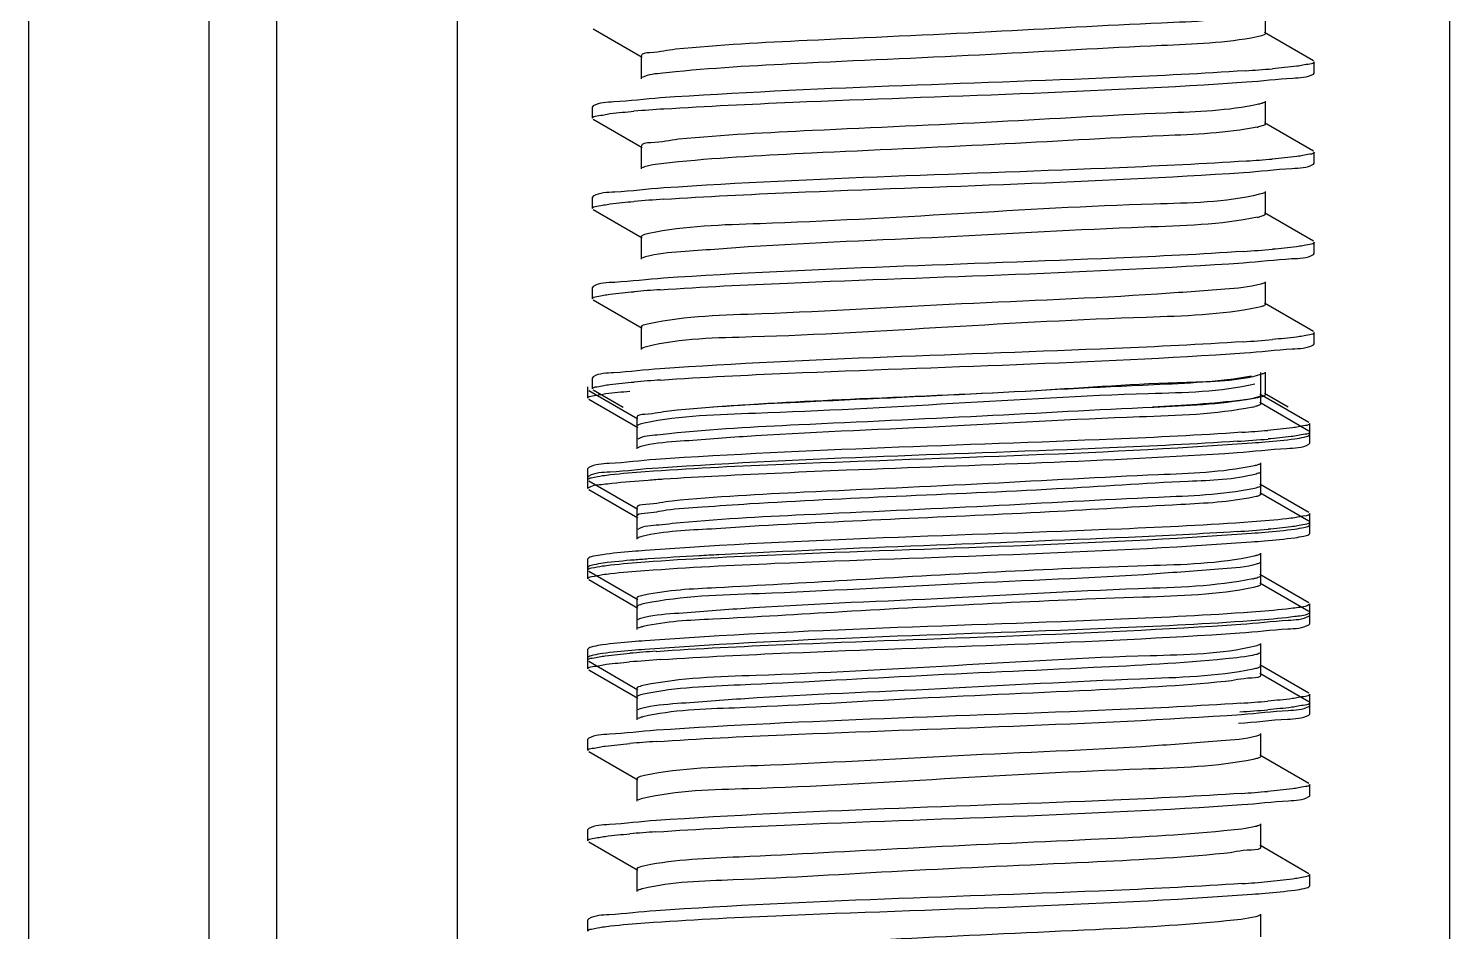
# Model space of a CAD drawing. Extents: x -409572 to -157272, y 600795 to 878326.
# Drawn here: x -397030.8 to -396796.4, y 821605.1 to 821754 of the extents above; entities that cross this region are included whole.
import ezdxf

# ---------------------------------------------------------------- set-up
doc = ezdxf.new("R2010")
doc.units = 0
doc.header["$LTSCALE"] = 1000
doc.header["$MEASUREMENT"] = 0
doc.layers.get('0').update_dxf_attribs({"linetype": 'CONTINUOUS'})

msp = doc.modelspace()

# ---------------------------------------------------------------- linework, layer by layer
at = {"linetype": 'CONTINUOUS'}
for p, q in [((-397030.76, 822308.34), (-397030.76, 819345.2)), ((-397000.99, 822308.34), (-397000.99, 819345.2)), ((-396989.83, 822308.34), (-396989.83, 819345.2)), ((-396960.07, 822308.34), (-396960.07, 819345.2)), ((-396796.35, 822308.34), (-396796.35, 819345.2)), ((-396826.73, 821753.14), (-396826.73, 821756.86)), ((-396937.6, 821753.91), (-396929.52, 821749.23)), ((-396818.82, 821748.66), (-396826.9, 821753.33)), ((-396929.69, 821749.42), (-396929.69, 821745.7)), ((-396818.68, 821746.63), (-396818.68, 821748.49)), ((-396818.68, 821746.63), (-396818.68, 821748.49)), ((-396818.82, 821746.47), (-396818.68, 821746.63)), ((-396937.6, 821741.21), (-396937.74, 821741.05)), ((-396937.74, 821739.19), (-396937.74, 821741.05)), ((-396937.74, 821739.19), (-396937.74, 821741.05)), ((-396826.73, 821738.26), (-396826.73, 821741.98)), ((-396937.6, 821739.03), (-396929.52, 821734.35)), ((-396818.82, 821733.77), (-396826.9, 821738.45)), ((-396929.69, 821734.54), (-396929.69, 821730.82)), ((-396818.68, 821731.75), (-396818.68, 821733.61)), ((-396818.68, 821731.75), (-396818.68, 821733.61)), ((-396818.82, 821731.59), (-396818.68, 821731.75)), ((-396826.73, 821723.38), (-396826.73, 821727.1)), ((-396937.6, 821726.33), (-396937.74, 821726.17)), ((-396937.74, 821724.31), (-396937.74, 821726.17)), ((-396937.74, 821724.31), (-396937.74, 821726.17)), ((-396937.6, 821724.15), (-396929.52, 821719.47)), ((-396818.82, 821718.89), (-396826.9, 821723.57)), ((-396929.69, 821719.66), (-396929.69, 821715.94)), ((-396818.68, 821716.87), (-396818.68, 821718.73)), ((-396818.68, 821716.87), (-396818.68, 821718.73)), ((-396818.82, 821716.7), (-396818.68, 821716.87)), ((-396937.6, 821711.45), (-396937.74, 821711.29)), ((-396937.74, 821709.43), (-396937.74, 821711.29)), ((-396937.74, 821709.43), (-396937.74, 821711.29)), ((-396826.73, 821708.49), (-396826.73, 821712.22)), ((-396937.6, 821709.26), (-396929.52, 821704.59)), ((-396827.49, 821708.09), (-396828, 821707.97)), ((-396818.82, 821704.01), (-396826.9, 821708.68)), ((-396929.69, 821704.77), (-396929.69, 821701.05)), ((-396818.68, 821701.98), (-396818.68, 821703.84)), ((-396818.82, 821701.82), (-396818.68, 821701.98)), ((-396937.6, 821696.57), (-396937.74, 821696.4)), ((-396937.74, 821694.54), (-396937.74, 821696.4)), ((-396937.74, 821694.54), (-396937.74, 821696.4)), ((-396827.48, 821693.52), (-396827.48, 821697.24)), ((-396826.73, 821693.61), (-396826.73, 821697.33)), ((-396938.48, 821693.03), (-396938.48, 821694.89)), ((-396938.48, 821693.03), (-396938.48, 821694.89)), ((-396938.34, 821694.29), (-396930.27, 821689.61)), ((-396937.6, 821694.38), (-396932.68, 821691.53)), ((-396819.56, 821689.03), (-396827.64, 821693.71)), ((-396827.48, 821692.1), (-396827.48, 821695.82)), ((-396822.98, 821691.53), (-396826.9, 821693.8)), ((-396938.34, 821692.86), (-396930.27, 821688.19)), ((-396827.32, 821693.25), (-396827.98, 821693.09)), ((-396819.56, 821687.61), (-396827.64, 821692.29)), ((-396930.43, 821689.8), (-396930.43, 821686.08)), ((-396819.42, 821687.01), (-396819.42, 821688.87)), ((-396930.43, 821688.38), (-396930.43, 821684.66)), ((-396819.56, 821686.85), (-396819.42, 821687.01)), ((-396819.42, 821685.59), (-396819.42, 821687.45)), ((-396819.42, 821685.59), (-396819.42, 821687.45)), ((-396819.56, 821685.42), (-396819.42, 821685.59)), ((-396827.48, 821678.64), (-396827.48, 821682.36)), ((-396938.34, 821681.59), (-396938.48, 821681.43)), ((-396938.48, 821679.57), (-396938.48, 821681.43)), ((-396938.48, 821679.57), (-396938.48, 821681.43)), ((-396938.34, 821680.17), (-396938.48, 821680.01)), ((-396938.48, 821678.14), (-396938.48, 821680.01)), ((-396938.48, 821678.14), (-396938.48, 821680.01)), ((-396827.48, 821677.21), (-396827.48, 821680.94)), ((-396938.34, 821679.41), (-396930.27, 821674.73)), ((-396938.34, 821677.98), (-396930.27, 821673.31)), ((-396819.56, 821674.15), (-396827.64, 821678.83)), ((-396819.56, 821672.73), (-396827.64, 821677.4)), ((-396930.43, 821674.92), (-396930.43, 821671.2)), ((-396828.26, 821676.8), (-396828.74, 821676.69)), ((-396930.43, 821673.49), (-396930.43, 821669.77)), ((-396819.42, 821672.13), (-396819.42, 821673.99)), ((-396819.42, 821672.13), (-396819.42, 821673.99)), ((-396819.42, 821670.7), (-396819.42, 821672.56)), ((-396819.42, 821670.7), (-396819.42, 821672.56)), ((-396819.56, 821671.96), (-396819.42, 821672.13)), ((-396819.56, 821670.54), (-396819.42, 821670.7)), ((-396938.34, 821666.71), (-396938.48, 821666.55)), ((-396938.48, 821664.69), (-396938.48, 821666.55)), ((-396938.48, 821664.69), (-396938.48, 821666.55)), ((-396827.48, 821663.76), (-396827.48, 821667.48)), ((-396827.48, 821662.33), (-396827.48, 821666.05)), ((-396938.34, 821665.29), (-396938.48, 821665.12)), ((-396938.48, 821663.26), (-396938.48, 821665.12)), ((-396938.48, 821663.26), (-396938.48, 821665.12)), ((-396938.34, 821664.52), (-396930.27, 821659.85)), ((-396938.34, 821663.1), (-396930.27, 821658.42)), ((-396819.56, 821659.27), (-396827.64, 821663.94)), ((-396828.09, 821661.97), (-396828.72, 821661.81)), ((-396819.56, 821657.84), (-396827.64, 821662.52)), ((-396930.43, 821660.04), (-396930.43, 821656.31)), ((-396930.43, 821658.61), (-396930.43, 821654.89)), ((-396819.42, 821657.24), (-396819.42, 821659.11)), ((-396819.42, 821657.24), (-396819.42, 821659.11)), ((-396819.56, 821657.08), (-396819.42, 821657.24)), ((-396819.42, 821655.82), (-396819.42, 821657.68)), ((-396819.42, 821655.82), (-396819.42, 821657.68)), ((-396819.56, 821655.66), (-396819.42, 821655.82)), ((-396938.34, 821651.83), (-396938.48, 821651.66)), ((-396938.48, 821649.8), (-396938.48, 821651.66)), ((-396938.48, 821649.8), (-396938.48, 821651.66)), ((-396827.48, 821648.87), (-396827.48, 821652.59)), ((-396938.34, 821650.4), (-396938.48, 821650.24)), ((-396938.48, 821648.38), (-396938.48, 821650.24)), ((-396938.48, 821648.38), (-396938.48, 821650.24)), ((-396938.34, 821649.64), (-396930.27, 821644.96)), ((-396819.56, 821644.38), (-396827.64, 821649.06)), ((-396827.48, 821647.45), (-396827.48, 821651.17)), ((-396938.34, 821648.22), (-396930.27, 821643.54)), ((-396828.36, 821648.43), (-396828.76, 821648.34)), ((-396819.56, 821642.96), (-396827.64, 821647.64)), ((-396930.43, 821645.15), (-396930.43, 821641.43)), ((-396930.43, 821643.73), (-396930.43, 821640.01)), ((-396819.56, 821642.2), (-396819.42, 821642.36)), ((-396819.42, 821642.36), (-396819.42, 821644.22)), ((-396819.42, 821640.94), (-396819.42, 821642.8)), ((-396819.42, 821640.94), (-396819.42, 821642.8)), ((-396819.56, 821640.77), (-396819.42, 821640.94)), ((-396827.48, 821633.99), (-396827.48, 821637.71)), ((-396938.34, 821636.94), (-396938.48, 821636.78)), ((-396938.48, 821634.92), (-396938.48, 821636.78)), ((-396938.48, 821634.92), (-396938.48, 821636.78)), ((-396938.34, 821634.76), (-396930.27, 821630.08)), ((-396828.18, 821633.6), (-396828.73, 821633.47)), ((-396819.56, 821629.5), (-396827.64, 821634.18)), ((-396930.43, 821630.27), (-396930.43, 821626.55)), ((-396819.42, 821627.48), (-396819.42, 821629.34)), ((-396819.42, 821627.48), (-396819.42, 821629.34)), ((-396819.56, 821627.32), (-396819.42, 821627.48)), ((-396938.34, 821622.06), (-396938.48, 821621.9)), ((-396938.48, 821620.04), (-396938.48, 821621.9)), ((-396938.48, 821620.04), (-396938.48, 821621.9)), ((-396827.48, 821619.11), (-396827.48, 821622.83)), ((-396938.34, 821619.87), (-396930.27, 821615.2)), ((-396819.56, 821614.62), (-396827.64, 821619.3)), ((-396930.43, 821615.39), (-396930.43, 821611.67)), ((-396819.42, 821612.6), (-396819.42, 821614.46)), ((-396819.56, 821612.43), (-396819.42, 821612.6)), ((-396938.34, 821607.18), (-396938.48, 821607.01)), ((-396938.48, 821605.15), (-396938.48, 821607.01)), ((-396938.48, 821605.15), (-396938.48, 821607.01)), ((-396827.48, 821604.22), (-396827.48, 821607.94))]:
    msp.add_line(p, q, dxfattribs=at)
for centre, radius, start, end in [((-396847.17, 822004.21), 257.77, 273.8103, 274.8058), ((-396908.68, 821476.27), 265, 93.7358, 94.8048), ((-396830.59, 821750.14), 12.68, 281.4289, 282.338), ((-396846.95, 821986.64), 255.08, 273.8417, 274.8037), ((-396908.75, 821462.27), 264.12, 93.7444, 94.8051), ((-396830.19, 821733.41), 10.79, 281.5727, 283.5086), ((-396847.56, 821979.37), 262.71, 273.7577, 274.8062), ((-396909.45, 821456.1), 255.38, 93.8386, 94.8036), ((-396847.64, 821965.51), 263.75, 273.7478, 274.8056), ((-396909.38, 821440.43), 256.16, 93.8302, 94.8034), ((-396830.99, 821702.37), 11.03, 281.5584, 283.3366), ((-396847.69, 821941.85), 255.03, 273.842, 274.8039), ((-396848.68, 821952.97), 267.62, 273.7147, 274.7998), ((-396848.77, 821939.16), 268.69, 273.7049, 274.7979), ((-396831.21, 821675.05), 12.07, 281.4817, 282.6766), ((-396909.09, 821381.22), 269.25, 93.6991, 94.7988), ((-396910.11, 821395.5), 256.36, 93.8281, 94.8033), ((-396847.89, 821899.72), 257.56, 273.8126, 274.8057), ((-396848.16, 821901.74), 261.01, 273.7817, 274.8013), ((-396910.13, 821380.9), 256.08, 93.8311, 94.8034), ((-396847.76, 821883.18), 255.89, 273.8314, 274.8049), ((-396910.19, 821366.72), 255.37, 93.8387, 94.8036), ((-396847.69, 821867.45), 255.04, 273.8418, 274.8039)]:
    msp.add_arc(centre, radius, start, end, dxfattribs=at)
for points, knots in [([(-396828.11, 821756.32), (-396833.29, 821755.28), (-396848.02, 821754.78), (-396872.71, 821753.31), (-396899.45, 821752.16), (-396916.8, 821751.27), (-396924.01, 821750.55)], [0, 0, 0, 0, 0.164798, 0.457724, 0.773903, 1, 1, 1, 1]), ([(-396828.11, 821752.59), (-396833.29, 821751.56), (-396848.02, 821751.06), (-396872.71, 821749.59), (-396899.45, 821748.44), (-396916.8, 821747.55), (-396924.01, 821746.83)], [0, 0, 0, 0, 0.164798, 0.457724, 0.773903, 1, 1, 1, 1]), ([(-396826.74, 821753.14), (-396826.74, 821753), (-396827.36, 821752.76), (-396827.76, 821752.66), (-396828.11, 821752.59)], [0, 0, 0, 0, 0.292777, 1, 1, 1, 1]), ([(-396924.01, 821750.55), (-396925.42, 821750.4), (-396926.76, 821749.97), (-396929.69, 821749.94), (-396929.68, 821749.42)], [0, 0, 0, 0, 0.734506, 1, 1, 1, 1]), ([(-396818.68, 821748.49), (-396818.68, 821748.22), (-396820.1, 821748.04), (-396820.82, 821747.85), (-396821.54, 821747.76)], [0, 0, 0, 0, 0.271538, 1, 1, 1, 1]), ([(-396924.01, 821746.83), (-396924.7, 821746.76), (-396926.53, 821746.49), (-396928.52, 821746.48), (-396929.52, 821745.89)], [0, 0, 0, 0, 0.375724, 1, 1, 1, 1]), ([(-396830.04, 821747.01), (-396837.09, 821746.53), (-396869.24, 821744.98), (-396901.43, 821744.24), (-396926.48, 821742.53)], [0, 0, 0, 0, 0.219643, 1, 1, 1, 1]), ([(-396925.95, 821740.71), (-396918.87, 821741.18), (-396886.84, 821742.71), (-396854.77, 821743.46), (-396829.86, 821745.16)], [0, 0, 0, 0, 0.221375, 1, 1, 1, 1]), ([(-396829.86, 821745.16), (-396827.31, 821745.33), (-396823.72, 821745.83), (-396819.82, 821745.9), (-396818.82, 821746.47)], [0, 0, 0, 0, 0.690201, 1, 1, 1, 1]), ([(-396926.48, 821742.53), (-396929.06, 821742.36), (-396932.66, 821741.86), (-396936.6, 821741.79), (-396937.6, 821741.21)], [0, 0, 0, 0, 0.690341, 1, 1, 1, 1]), ([(-396827.88, 821741.48), (-396832.86, 821740.39), (-396847.36, 821739.98), (-396871.8, 821738.45), (-396898.64, 821737.32), (-396916.17, 821736.42), (-396923.52, 821735.71)], [0, 0, 0, 0, 0.159658, 0.450626, 0.768754, 1, 1, 1, 1]), ([(-396826.9, 821741.79), (-396827.02, 821741.72), (-396827.35, 821741.61), (-396827.68, 821741.52), (-396827.88, 821741.48)], [0, 0, 0, 0, 0.39781, 1, 1, 1, 1]), ([(-396937.74, 821739.19), (-396937.74, 821739.47), (-396936.27, 821739.64), (-396935.53, 821739.85), (-396934.79, 821739.94)], [0, 0, 0, 0, 0.271035, 1, 1, 1, 1]), ([(-396826.74, 821738.26), (-396826.74, 821738.13), (-396827.24, 821737.91), (-396827.59, 821737.82), (-396827.88, 821737.76)], [0, 0, 0, 0, 0.298854, 1, 1, 1, 1]), ([(-396828.08, 821737.72), (-396833.17, 821736.69), (-396847.73, 821736.2), (-396872.19, 821734.73), (-396898.86, 821733.59), (-396916.24, 821732.7), (-396923.52, 821731.99)], [0, 0, 0, 0, 0.163103, 0.454144, 0.77037, 1, 1, 1, 1]), ([(-396923.52, 821735.71), (-396925.06, 821735.56), (-396926.5, 821735.09), (-396929.69, 821735.1), (-396929.68, 821734.54)], [0, 0, 0, 0, 0.735116, 1, 1, 1, 1]), ([(-396818.68, 821733.61), (-396818.68, 821733.34), (-396820.1, 821733.16), (-396820.82, 821732.97), (-396821.53, 821732.87)], [0, 0, 0, 0, 0.271601, 1, 1, 1, 1]), ([(-396929.14, 821731.17), (-396929.21, 821731.14), (-396929.34, 821731.1), (-396929.47, 821731.04), (-396929.52, 821731.01)], [0, 0, 0, 0, 0.563324, 1, 1, 1, 1]), ([(-396923.52, 821731.99), (-396924.18, 821731.93), (-396926.05, 821731.71), (-396927.96, 821731.54), (-396929.14, 821731.17)], [0, 0, 0, 0, 0.345444, 1, 1, 1, 1]), ([(-396829.86, 821732.13), (-396836.84, 821731.66), (-396868.87, 821730.11), (-396900.93, 821729.35), (-396925.95, 821727.69)], [0, 0, 0, 0, 0.2181, 1, 1, 1, 1]), ([(-396830.34, 821730.24), (-396827.67, 821730.42), (-396823.94, 821730.94), (-396819.86, 821730.99), (-396818.82, 821731.59)], [0, 0, 0, 0, 0.690998, 1, 1, 1, 1]), ([(-396926, 821725.82), (-396918.98, 821726.29), (-396887.09, 821727.82), (-396855.17, 821728.58), (-396830.34, 821730.24)], [0, 0, 0, 0, 0.220392, 1, 1, 1, 1]), ([(-396925.95, 821727.69), (-396928.65, 821727.51), (-396932.43, 821726.98), (-396936.55, 821726.93), (-396937.6, 821726.33)], [0, 0, 0, 0, 0.691204, 1, 1, 1, 1]), ([(-396827.68, 821726.64), (-396833.37, 821725.27), (-396850.16, 821725.08), (-396877.55, 821723.37), (-396905.27, 821721.84), (-396922.41, 821721.44), (-396928.43, 821720.18)], [0, 0, 0, 0, 0.173919, 0.493974, 0.817428, 1, 1, 1, 1]), ([(-396826.9, 821726.91), (-396826.99, 821726.85), (-396827.25, 821726.75), (-396827.52, 821726.68), (-396827.68, 821726.64)], [0, 0, 0, 0, 0.408003, 1, 1, 1, 1]), ([(-396937.74, 821724.31), (-396937.74, 821724.58), (-396936.28, 821724.76), (-396935.54, 821724.96), (-396934.8, 821725.06)], [0, 0, 0, 0, 0.271101, 1, 1, 1, 1]), ([(-396828.03, 821722.85), (-396834.16, 821721.58), (-396851.54, 821721.2), (-396879.45, 821719.45), (-396905, 821718.55), (-396921.37, 821717.27), (-396927.08, 821716.86), (-396928.97, 821716.33)], [0, 0, 0, 0, 0.185394, 0.511906, 0.831666, 0.941677, 1, 1, 1, 1]), ([(-396826.74, 821723.38), (-396826.74, 821723.27), (-396827.13, 821723.05), (-396827.44, 821722.98), (-396827.68, 821722.92)], [0, 0, 0, 0, 0.306365, 1, 1, 1, 1]), ([(-396928.43, 821720.18), (-396928.75, 821720.11), (-396929.13, 821720.03), (-396929.68, 821719.79), (-396929.68, 821719.66)], [0, 0, 0, 0, 0.705027, 1, 1, 1, 1]), ([(-396830.34, 821717.22), (-396837.35, 821716.75), (-396869.23, 821715.22), (-396901.16, 821714.46), (-396926, 821712.8)], [0, 0, 0, 0, 0.219978, 1, 1, 1, 1]), ([(-396818.68, 821718.73), (-396818.68, 821718.45), (-396820.13, 821718.28), (-396820.86, 821718.08), (-396821.59, 821717.98)], [0, 0, 0, 0, 0.271246, 1, 1, 1, 1]), ([(-396928.97, 821716.33), (-396929.08, 821716.3), (-396929.27, 821716.24), (-396929.45, 821716.17), (-396929.52, 821716.12)], [0, 0, 0, 0, 0.577171, 1, 1, 1, 1]), ([(-396926.54, 821710.9), (-396919.56, 821711.38), (-396887.51, 821712.92), (-396855.42, 821713.68), (-396830.4, 821715.35)], [0, 0, 0, 0, 0.218278, 1, 1, 1, 1]), ([(-396830.4, 821715.35), (-396827.72, 821715.53), (-396823.96, 821716.05), (-396819.86, 821716.11), (-396818.82, 821716.7)], [0, 0, 0, 0, 0.691085, 1, 1, 1, 1]), ([(-396926, 821712.8), (-396928.69, 821712.62), (-396932.45, 821712.1), (-396936.56, 821712.05), (-396937.6, 821711.45)], [0, 0, 0, 0, 0.691128, 1, 1, 1, 1]), ([(-396937.74, 821709.43), (-396937.74, 821709.7), (-396936.32, 821709.87), (-396935.6, 821710.07), (-396934.88, 821710.16)], [0, 0, 0, 0, 0.271575, 1, 1, 1, 1]), ([(-396827.49, 821711.81), (-396829.41, 821711.29), (-396835.15, 821710.87), (-396851.56, 821709.6), (-396877.09, 821708.69), (-396904.96, 821706.94), (-396922.3, 821706.57), (-396928.4, 821705.3)], [0, 0, 0, 0, 0.059025, 0.169477, 0.489312, 0.815208, 1, 1, 1, 1]), ([(-396826.9, 821712.03), (-396826.97, 821711.98), (-396827.17, 821711.9), (-396827.37, 821711.84), (-396827.49, 821711.81)], [0, 0, 0, 0, 0.419644, 1, 1, 1, 1]), ([(-396828, 821707.97), (-396834.03, 821706.71), (-396851.22, 821706.31), (-396879, 821704.79), (-396906.36, 821703.05), (-396923.14, 821702.9), (-396928.79, 821701.5)], [0, 0, 0, 0, 0.183095, 0.50716, 0.827184, 1, 1, 1, 1]), ([(-396826.74, 821708.49), (-396826.74, 821708.4), (-396827.04, 821708.21), (-396827.3, 821708.14), (-396827.49, 821708.09)], [0, 0, 0, 0, 0.315715, 1, 1, 1, 1]), ([(-396928.4, 821705.3), (-396928.73, 821705.24), (-396929.11, 821705.15), (-396929.68, 821704.91), (-396929.68, 821704.77)], [0, 0, 0, 0, 0.705588, 1, 1, 1, 1]), ([(-396818.68, 821703.84), (-396818.68, 821703.57), (-396820.14, 821703.39), (-396820.87, 821703.19), (-396821.61, 821703.1)], [0, 0, 0, 0, 0.271149, 1, 1, 1, 1]), ([(-396928.79, 821701.5), (-396928.94, 821701.46), (-396929.19, 821701.39), (-396929.43, 821701.3), (-396929.52, 821701.24)], [0, 0, 0, 0, 0.589215, 1, 1, 1, 1]), ([(-396830.4, 821702.33), (-396837.48, 821701.86), (-396869.52, 821700.32), (-396901.61, 821699.58), (-396926.54, 821697.88)], [0, 0, 0, 0, 0.221088, 1, 1, 1, 1]), ([(-396830.2, 821700.48), (-396827.57, 821700.66), (-396823.87, 821701.17), (-396819.85, 821701.23), (-396818.82, 821701.82)], [0, 0, 0, 0, 0.690779, 1, 1, 1, 1]), ([(-396926.49, 821696.02), (-396919.48, 821696.5), (-396887.38, 821698.05), (-396855.25, 821698.8), (-396830.2, 821700.48)], [0, 0, 0, 0, 0.218769, 1, 1, 1, 1]), ([(-396926.54, 821697.88), (-396929.1, 821697.7), (-396932.69, 821697.21), (-396936.6, 821697.14), (-396937.6, 821696.57)], [0, 0, 0, 0, 0.690244, 1, 1, 1, 1]), ([(-396829.02, 821696.66), (-396834.33, 821695.66), (-396849.23, 821695.11), (-396874.09, 821693.68), (-396900.75, 821692.51), (-396917.97, 821691.63), (-396925.07, 821690.89)], [0, 0, 0, 0, 0.168355, 0.462634, 0.777465, 1, 1, 1, 1]), ([(-396827.32, 821696.97), (-396831.3, 821695.76), (-396843.93, 821695.69), (-396865.89, 821693.99), (-396892.01, 821693.03), (-396909.79, 821692.11), (-396917.86, 821691.53)], [0, 0, 0, 0, 0.137438, 0.410761, 0.732679, 1, 1, 1, 1]), ([(-396826.9, 821697.14), (-396826.95, 821697.11), (-396827.09, 821697.05), (-396827.24, 821697), (-396827.32, 821696.97)], [0, 0, 0, 0, 0.433013, 1, 1, 1, 1]), ([(-396938.48, 821693.03), (-396938.48, 821693.31), (-396937, 821693.48), (-396936.25, 821693.69), (-396935.5, 821693.78)], [0, 0, 0, 0, 0.270914, 1, 1, 1, 1]), ([(-396937.74, 821694.54), (-396937.74, 821694.81), (-396936.31, 821694.99), (-396935.59, 821695.19), (-396934.87, 821695.28)], [0, 0, 0, 0, 0.271506, 1, 1, 1, 1]), ([(-396828.45, 821695.36), (-396834.16, 821694), (-396850.97, 821693.78), (-396878.36, 821692.09), (-396906.05, 821690.55), (-396923.17, 821690.16), (-396929.18, 821688.9)], [0, 0, 0, 0, 0.174525, 0.494592, 0.817709, 1, 1, 1, 1]), ([(-396827.48, 821693.52), (-396827.48, 821693.36), (-396828.19, 821693.12), (-396828.63, 821693.01), (-396829.02, 821692.94)], [0, 0, 0, 0, 0.289227, 1, 1, 1, 1]), ([(-396826.74, 821693.61), (-396826.74, 821693.53), (-396826.96, 821693.36), (-396827.17, 821693.3), (-396827.32, 821693.25)], [0, 0, 0, 0, 0.327438, 1, 1, 1, 1]), ([(-396828.78, 821691.56), (-396834.92, 821690.3), (-396852.32, 821689.92), (-396880.27, 821688.17), (-396905.83, 821687.27), (-396922.17, 821685.98), (-396927.86, 821685.58), (-396929.74, 821685.04)], [0, 0, 0, 0, 0.185736, 0.512591, 0.832304, 0.942068, 1, 1, 1, 1]), ([(-396829.02, 821692.94), (-396834.33, 821691.94), (-396849.23, 821691.39), (-396874.09, 821689.96), (-396900.75, 821688.78), (-396917.97, 821687.91), (-396925.07, 821687.17)], [0, 0, 0, 0, 0.168355, 0.462634, 0.777465, 1, 1, 1, 1]), ([(-396827.98, 821693.09), (-396828.81, 821692.91), (-396834.58, 821692.15), (-396840.39, 821691.83), (-396845.35, 821691.53)], [0, 0, 0, 0, 0.146271, 1, 1, 1, 1]), ([(-396827.48, 821692.1), (-396827.48, 821691.99), (-396827.89, 821691.77), (-396828.2, 821691.7), (-396828.45, 821691.64)], [0, 0, 0, 0, 0.305231, 1, 1, 1, 1]), ([(-396925.07, 821690.89), (-396926.41, 821690.75), (-396927.68, 821690.35), (-396930.43, 821690.29), (-396930.43, 821689.8)], [0, 0, 0, 0, 0.733984, 1, 1, 1, 1]), ([(-396929.18, 821688.9), (-396929.49, 821688.83), (-396929.87, 821688.75), (-396930.43, 821688.51), (-396930.43, 821688.38)], [0, 0, 0, 0, 0.704981, 1, 1, 1, 1]), ([(-396819.42, 821688.87), (-396819.42, 821688.6), (-396820.84, 821688.42), (-396821.56, 821688.23), (-396822.27, 821688.13)], [0, 0, 0, 0, 0.271618, 1, 1, 1, 1]), ([(-396925.07, 821687.17), (-396925.73, 821687.1), (-396927.45, 821686.85), (-396929.32, 821686.82), (-396930.27, 821686.27)], [0, 0, 0, 0, 0.374443, 1, 1, 1, 1]), ([(-396830.6, 821687.4), (-396837.65, 821686.91), (-396869.88, 821685.36), (-396902.15, 821684.62), (-396927.29, 821682.91)], [0, 0, 0, 0, 0.219056, 1, 1, 1, 1]), ([(-396819.42, 821687.45), (-396819.42, 821687.16), (-396820.94, 821686.99), (-396821.7, 821686.78), (-396822.46, 821686.69)], [0, 0, 0, 0, 0.270633, 1, 1, 1, 1]), ([(-396821.85, 821686.33), (-396821.35, 821686.4), (-396820.59, 821686.53), (-396819.81, 821686.71), (-396819.56, 821686.85)], [0, 0, 0, 0, 0.643343, 1, 1, 1, 1]), ([(-396929.74, 821685.04), (-396929.84, 821685.01), (-396930.02, 821684.96), (-396930.2, 821684.88), (-396930.27, 821684.84)], [0, 0, 0, 0, 0.575377, 1, 1, 1, 1]), ([(-396929.03, 821680.92), (-396921.86, 821681.45), (-396888.49, 821683.08), (-396855.08, 821683.73), (-396828.93, 821685.65)], [0, 0, 0, 0, 0.215167, 1, 1, 1, 1]), ([(-396831.35, 821685.92), (-396838.38, 821685.46), (-396870.22, 821683.93), (-396902.09, 821683.17), (-396926.86, 821681.51)], [0, 0, 0, 0, 0.221096, 1, 1, 1, 1]), ([(-396831.4, 821684.06), (-396828.66, 821684.24), (-396824.82, 821684.77), (-396820.63, 821684.81), (-396819.56, 821685.42)], [0, 0, 0, 0, 0.691433, 1, 1, 1, 1]), ([(-396828.93, 821685.65), (-396828.2, 821685.71), (-396825.84, 821685.89), (-396823.48, 821686.1), (-396821.85, 821686.33)], [0, 0, 0, 0, 0.307404, 1, 1, 1, 1]), ([(-396927.29, 821682.91), (-396929.85, 821682.73), (-396933.43, 821682.23), (-396937.34, 821682.17), (-396938.34, 821681.59)], [0, 0, 0, 0, 0.69024, 1, 1, 1, 1]), ([(-396828.78, 821681.83), (-396833.9, 821680.77), (-396848.56, 821680.3), (-396873.18, 821678.82), (-396899.95, 821677.67), (-396917.35, 821676.78), (-396924.6, 821676.06)], [0, 0, 0, 0, 0.163231, 0.45556, 0.772333, 1, 1, 1, 1]), ([(-396916.9, 821680.23), (-396909.87, 821680.59), (-396881.37, 821681.85), (-396852.85, 821682.64), (-396831.4, 821684.06)], [0, 0, 0, 0, 0.246725, 1, 1, 1, 1]), ([(-396827.64, 821682.17), (-396827.78, 821682.09), (-396828.16, 821681.96), (-396828.54, 821681.87), (-396828.78, 821681.83)], [0, 0, 0, 0, 0.391472, 1, 1, 1, 1]), ([(-396938.48, 821679.57), (-396938.48, 821679.8), (-396937.3, 821680), (-396936.68, 821680.16), (-396936.07, 821680.25)], [0, 0, 0, 0, 0.274518, 1, 1, 1, 1]), ([(-396926.86, 821681.51), (-396929.52, 821681.33), (-396933.25, 821680.82), (-396937.31, 821680.76), (-396938.34, 821680.17)], [0, 0, 0, 0, 0.690899, 1, 1, 1, 1]), ([(-396936.07, 821680.25), (-396935.63, 821680.31), (-396933.28, 821680.6), (-396930.93, 821680.78), (-396929.03, 821680.92)], [0, 0, 0, 0, 0.191294, 1, 1, 1, 1]), ([(-396935.95, 821678.84), (-396935.48, 821678.9), (-396933.01, 821679.2), (-396930.54, 821679.39), (-396928.54, 821679.53)], [0, 0, 0, 0, 0.191301, 1, 1, 1, 1]), ([(-396928.54, 821679.53), (-396927.69, 821679.6), (-396923.81, 821679.86), (-396919.93, 821680.07), (-396916.9, 821680.23)], [0, 0, 0, 0, 0.219258, 1, 1, 1, 1]), ([(-396828.26, 821680.52), (-396831.89, 821679.56), (-396843.01, 821679.24), (-396862.71, 821677.84), (-396886.86, 821676.89), (-396903.72, 821676.06), (-396911.76, 821675.58)], [0, 0, 0, 0, 0.134666, 0.394603, 0.711038, 1, 1, 1, 1]), ([(-396827.64, 821680.75), (-396827.72, 821680.7), (-396827.92, 821680.62), (-396828.13, 821680.56), (-396828.26, 821680.52)], [0, 0, 0, 0, 0.417945, 1, 1, 1, 1]), ([(-396938.48, 821678.14), (-396938.48, 821678.22), (-396937.57, 821678.79), (-396936.75, 821678.73), (-396935.95, 821678.84)], [0, 0, 0, 0, 0.088423, 1, 1, 1, 1]), ([(-396828.78, 821678.1), (-396833.9, 821677.05), (-396848.56, 821676.58), (-396873.18, 821675.1), (-396899.95, 821673.95), (-396917.35, 821673.06), (-396924.6, 821672.34)], [0, 0, 0, 0, 0.163231, 0.45556, 0.772333, 1, 1, 1, 1]), ([(-396827.48, 821678.64), (-396827.48, 821678.5), (-396828.06, 821678.26), (-396828.45, 821678.17), (-396828.78, 821678.1)], [0, 0, 0, 0, 0.294502, 1, 1, 1, 1]), ([(-396827.48, 821677.21), (-396827.48, 821677.12), (-396827.8, 821676.92), (-396828.06, 821676.85), (-396828.26, 821676.8)], [0, 0, 0, 0, 0.314301, 1, 1, 1, 1]), ([(-396924.6, 821676.06), (-396926.06, 821675.91), (-396927.42, 821675.47), (-396930.43, 821675.45), (-396930.43, 821674.92)], [0, 0, 0, 0, 0.734699, 1, 1, 1, 1]), ([(-396911.76, 821675.58), (-396914.38, 821675.42), (-396918.84, 821675.08), (-396925.08, 821674.73), (-396927.95, 821674.05), (-396930.43, 821673.94), (-396930.43, 821673.49)], [0, 0, 0, 0, 0.417623, 0.73271, 0.928797, 1, 1, 1, 1]), ([(-396828.74, 821676.69), (-396832.66, 821675.87), (-396843.93, 821675.35), (-396871.55, 821673.64), (-396895.3, 821672.84), (-396911.76, 821671.86)], [0, 0, 0, 0, 0.144135, 0.405017, 1, 1, 1, 1]), ([(-396828.93, 821672.63), (-396836.11, 821672.1), (-396869.48, 821670.48), (-396902.89, 821669.82), (-396929.03, 821667.9)], [0, 0, 0, 0, 0.215475, 1, 1, 1, 1]), ([(-396821.85, 821673.31), (-396822.3, 821673.25), (-396824.65, 821672.96), (-396827.02, 821672.77), (-396828.93, 821672.63)], [0, 0, 0, 0, 0.191409, 1, 1, 1, 1]), ([(-396819.42, 821672.56), (-396819.42, 821672.28), (-396820.96, 821672.11), (-396821.72, 821671.9), (-396822.49, 821671.8)], [0, 0, 0, 0, 0.270505, 1, 1, 1, 1]), ([(-396819.42, 821673.99), (-396819.42, 821673.75), (-396820.61, 821673.56), (-396821.24, 821673.39), (-396821.85, 821673.31)], [0, 0, 0, 0, 0.274374, 1, 1, 1, 1]), ([(-396924.6, 821672.34), (-396925.32, 821672.26), (-396927.19, 821671.99), (-396929.23, 821671.99), (-396930.27, 821671.39)], [0, 0, 0, 0, 0.376256, 1, 1, 1, 1]), ([(-396929.56, 821670.21), (-396929.7, 821670.17), (-396929.94, 821670.11), (-396930.18, 821670.01), (-396930.26, 821669.96)], [0, 0, 0, 0, 0.58755, 1, 1, 1, 1]), ([(-396911.76, 821671.86), (-396913.88, 821671.73), (-396919.81, 821671.27), (-396925.84, 821671.15), (-396929.56, 821670.21)], [0, 0, 0, 0, 0.356375, 1, 1, 1, 1]), ([(-396929.06, 821666.04), (-396921.9, 821666.56), (-396888.55, 821668.19), (-396855.15, 821668.85), (-396829.01, 821670.76)], [0, 0, 0, 0, 0.214881, 1, 1, 1, 1]), ([(-396831.4, 821671.03), (-396837.37, 821670.64), (-396865.87, 821669.24), (-396894.38, 821668.37), (-396916.9, 821667.21)], [0, 0, 0, 0, 0.209609, 1, 1, 1, 1]), ([(-396829.01, 821670.76), (-396828.28, 821670.82), (-396825.9, 821671), (-396823.51, 821671.22), (-396821.88, 821671.45)], [0, 0, 0, 0, 0.307307, 1, 1, 1, 1]), ([(-396821.9, 821670.02), (-396821.39, 821670.09), (-396820.61, 821670.22), (-396819.81, 821670.4), (-396819.56, 821670.54)], [0, 0, 0, 0, 0.644096, 1, 1, 1, 1]), ([(-396821.88, 821671.45), (-396821.37, 821671.52), (-396820.6, 821671.65), (-396819.81, 821671.82), (-396819.56, 821671.96)], [0, 0, 0, 0, 0.643758, 1, 1, 1, 1]), ([(-396929.03, 821667.9), (-396929.75, 821667.85), (-396932.1, 821667.66), (-396934.46, 821667.45), (-396936.07, 821667.22)], [0, 0, 0, 0, 0.307527, 1, 1, 1, 1]), ([(-396929.08, 821664.61), (-396921.94, 821665.14), (-396888.61, 821666.76), (-396855.23, 821667.43), (-396829.09, 821669.33)], [0, 0, 0, 0, 0.21463, 1, 1, 1, 1]), ([(-396829.09, 821669.33), (-396828.35, 821669.39), (-396825.95, 821669.57), (-396823.55, 821669.79), (-396821.9, 821670.02)], [0, 0, 0, 0, 0.307278, 1, 1, 1, 1]), ([(-396936.07, 821667.22), (-396936.57, 821667.15), (-396937.33, 821667.02), (-396938.1, 821666.85), (-396938.34, 821666.71)], [0, 0, 0, 0, 0.643047, 1, 1, 1, 1]), ([(-396935.95, 821665.82), (-396936.47, 821665.74), (-396937.27, 821665.61), (-396938.09, 821665.43), (-396938.34, 821665.29)], [0, 0, 0, 0, 0.645001, 1, 1, 1, 1]), ([(-396936.08, 821665.36), (-396935.64, 821665.42), (-396933.3, 821665.71), (-396930.95, 821665.9), (-396929.06, 821666.04)], [0, 0, 0, 0, 0.191288, 1, 1, 1, 1]), ([(-396928.54, 821666.51), (-396929.3, 821666.46), (-396931.77, 821666.27), (-396934.24, 821666.05), (-396935.95, 821665.82)], [0, 0, 0, 0, 0.307563, 1, 1, 1, 1]), ([(-396828.56, 821666.99), (-396834.36, 821665.68), (-396856.97, 821665.23), (-396886.48, 821663.51), (-396914.06, 821661.9), (-396925.29, 821661.37), (-396929.18, 821660.56)], [0, 0, 0, 0, 0.176934, 0.667357, 0.8818, 1, 1, 1, 1]), ([(-396828.09, 821665.69), (-396829.92, 821665.14), (-396835.56, 821664.76), (-396851.82, 821663.44), (-396877.4, 821662.56), (-396905.43, 821660.8), (-396922.92, 821660.41), (-396929.1, 821659.15)], [0, 0, 0, 0, 0.056631, 0.165562, 0.48509, 0.813078, 1, 1, 1, 1]), ([(-396916.9, 821667.21), (-396917.98, 821667.15), (-396921.86, 821666.94), (-396925.74, 821666.71), (-396928.54, 821666.51)], [0, 0, 0, 0, 0.279122, 1, 1, 1, 1]), ([(-396827.64, 821667.29), (-396827.75, 821667.22), (-396828.06, 821667.11), (-396828.37, 821667.03), (-396828.56, 821666.99)], [0, 0, 0, 0, 0.400787, 1, 1, 1, 1]), ([(-396827.64, 821665.86), (-396827.7, 821665.83), (-396827.85, 821665.76), (-396828, 821665.71), (-396828.09, 821665.69)], [0, 0, 0, 0, 0.430757, 1, 1, 1, 1]), ([(-396938.48, 821664.69), (-396938.48, 821664.92), (-396937.31, 821665.12), (-396936.69, 821665.28), (-396936.08, 821665.36)], [0, 0, 0, 0, 0.274578, 1, 1, 1, 1]), ([(-396938.48, 821663.26), (-396938.48, 821663.49), (-396937.31, 821663.69), (-396936.69, 821663.85), (-396936.09, 821663.94)], [0, 0, 0, 0, 0.274628, 1, 1, 1, 1]), ([(-396936.09, 821663.94), (-396935.64, 821664), (-396933.31, 821664.29), (-396930.97, 821664.47), (-396929.08, 821664.61)], [0, 0, 0, 0, 0.191274, 1, 1, 1, 1]), ([(-396828.81, 821663.22), (-396835, 821661.96), (-396852.51, 821661.57), (-396880.56, 821659.81), (-396906.15, 821658.93), (-396922.39, 821657.6), (-396928.01, 821657.23), (-396929.83, 821656.68)], [0, 0, 0, 0, 0.18717, 0.515415, 0.834912, 0.94366, 1, 1, 1, 1]), ([(-396827.48, 821663.76), (-396827.48, 821663.63), (-396827.95, 821663.41), (-396828.28, 821663.33), (-396828.56, 821663.27)], [0, 0, 0, 0, 0.30098, 1, 1, 1, 1]), ([(-396828.72, 821661.81), (-396834.69, 821660.56), (-396857.47, 821659.98), (-396887.14, 821658.38), (-396914.56, 821656.7), (-396925.61, 821656.23), (-396929.36, 821655.37)], [0, 0, 0, 0, 0.181368, 0.673276, 0.885489, 1, 1, 1, 1]), ([(-396827.48, 821662.33), (-396827.48, 821662.25), (-396827.72, 821662.07), (-396827.93, 821662.01), (-396828.09, 821661.97)], [0, 0, 0, 0, 0.32566, 1, 1, 1, 1]), ([(-396929.18, 821660.56), (-396929.5, 821660.49), (-396929.87, 821660.41), (-396930.43, 821660.17), (-396930.43, 821660.04)], [0, 0, 0, 0, 0.704878, 1, 1, 1, 1]), ([(-396929.1, 821659.15), (-396929.44, 821659.08), (-396929.83, 821658.99), (-396930.43, 821658.75), (-396930.43, 821658.61)], [0, 0, 0, 0, 0.706338, 1, 1, 1, 1]), ([(-396821.88, 821658.42), (-396822.33, 821658.36), (-396824.7, 821658.07), (-396827.08, 821657.88), (-396829.01, 821657.74)], [0, 0, 0, 0, 0.191489, 1, 1, 1, 1]), ([(-396819.42, 821659.11), (-396819.42, 821659.03), (-396820.29, 821658.48), (-396821.1, 821658.53), (-396821.88, 821658.42)], [0, 0, 0, 0, 0.08904, 1, 1, 1, 1]), ([(-396929.83, 821656.68), (-396929.92, 821656.65), (-396930.06, 821656.6), (-396930.21, 821656.54), (-396930.27, 821656.5)], [0, 0, 0, 0, 0.567761, 1, 1, 1, 1]), ([(-396829.09, 821656.31), (-396836.29, 821655.79), (-396869.62, 821654.16), (-396903, 821653.51), (-396929.08, 821651.59)], [0, 0, 0, 0, 0.216262, 1, 1, 1, 1]), ([(-396829.01, 821657.74), (-396836.2, 821657.22), (-396869.55, 821655.59), (-396902.95, 821654.94), (-396929.06, 821653.01)], [0, 0, 0, 0, 0.215876, 1, 1, 1, 1]), ([(-396830.77, 821655.76), (-396828.17, 821655.93), (-396824.54, 821656.44), (-396820.57, 821656.5), (-396819.56, 821657.08)], [0, 0, 0, 0, 0.690486, 1, 1, 1, 1]), ([(-396821.9, 821657), (-396822.35, 821656.93), (-396824.75, 821656.64), (-396827.15, 821656.45), (-396829.09, 821656.31)], [0, 0, 0, 0, 0.191503, 1, 1, 1, 1]), ([(-396819.42, 821657.68), (-396819.42, 821657.6), (-396820.3, 821657.05), (-396821.11, 821657.1), (-396821.9, 821657)], [0, 0, 0, 0, 0.088878, 1, 1, 1, 1]), ([(-396929.36, 821655.37), (-396929.55, 821655.33), (-396929.85, 821655.25), (-396930.15, 821655.14), (-396930.26, 821655.08)], [0, 0, 0, 0, 0.598372, 1, 1, 1, 1]), ([(-396927.23, 821651.28), (-396920.19, 821651.76), (-396888.04, 821653.31), (-396855.84, 821654.06), (-396830.77, 821655.76)], [0, 0, 0, 0, 0.219101, 1, 1, 1, 1]), ([(-396926.46, 821649.91), (-396919.42, 821650.38), (-396887.58, 821651.9), (-396855.7, 821652.66), (-396830.95, 821654.32)], [0, 0, 0, 0, 0.221595, 1, 1, 1, 1]), ([(-396830.95, 821654.32), (-396828.31, 821654.5), (-396824.62, 821655.01), (-396820.59, 821655.07), (-396819.56, 821655.66)], [0, 0, 0, 0, 0.69074, 1, 1, 1, 1]), ([(-396936.08, 821652.34), (-396936.58, 821652.27), (-396937.33, 821652.14), (-396938.1, 821651.96), (-396938.34, 821651.83)], [0, 0, 0, 0, 0.642914, 1, 1, 1, 1]), ([(-396929.08, 821651.59), (-396929.8, 821651.54), (-396932.14, 821651.35), (-396934.48, 821651.14), (-396936.09, 821650.91)], [0, 0, 0, 0, 0.307554, 1, 1, 1, 1]), ([(-396929.06, 821653.01), (-396929.78, 821652.96), (-396932.12, 821652.78), (-396934.47, 821652.57), (-396936.08, 821652.34)], [0, 0, 0, 0, 0.307545, 1, 1, 1, 1]), ([(-396828.36, 821652.15), (-396834, 821650.75), (-396850.77, 821650.6), (-396878.14, 821648.86), (-396905.93, 821647.34), (-396923.12, 821646.94), (-396929.16, 821645.68)], [0, 0, 0, 0, 0.172561, 0.492576, 0.816781, 1, 1, 1, 1]), ([(-396827.64, 821652.41), (-396827.73, 821652.35), (-396827.97, 821652.26), (-396828.21, 821652.19), (-396828.36, 821652.15)], [0, 0, 0, 0, 0.411412, 1, 1, 1, 1]), ([(-396938.48, 821649.8), (-396938.48, 821650.07), (-396937.05, 821650.25), (-396936.33, 821650.45), (-396935.61, 821650.54)], [0, 0, 0, 0, 0.27149, 1, 1, 1, 1]), ([(-396938.48, 821648.38), (-396938.48, 821648.67), (-396936.95, 821648.83), (-396936.19, 821649.05), (-396935.42, 821649.14)], [0, 0, 0, 0, 0.270512, 1, 1, 1, 1]), ([(-396936.09, 821650.91), (-396936.58, 821650.84), (-396937.33, 821650.71), (-396938.1, 821650.54), (-396938.34, 821650.4)], [0, 0, 0, 0, 0.642806, 1, 1, 1, 1]), ([(-396833.34, 821650.03), (-396840.57, 821649.31), (-396857.92, 821648.42), (-396884.62, 821647.27), (-396909.23, 821645.81), (-396923.89, 821645.31), (-396929.05, 821644.28)], [0, 0, 0, 0, 0.227338, 0.543381, 0.835579, 1, 1, 1, 1]), ([(-396827.64, 821650.98), (-396827.84, 821650.86), (-396829.74, 821650.36), (-396831.65, 821650.2), (-396833.34, 821650.03)], [0, 0, 0, 0, 0.122773, 1, 1, 1, 1]), ([(-396828.76, 821648.34), (-396834.86, 821647.08), (-396852.18, 821646.7), (-396880.04, 821644.95), (-396905.57, 821644.05), (-396921.99, 821642.78), (-396927.74, 821642.36), (-396929.66, 821641.84)], [0, 0, 0, 0, 0.184655, 0.51041, 0.830262, 0.940815, 1, 1, 1, 1]), ([(-396827.48, 821647.45), (-396827.48, 821646.92), (-396830.5, 821646.9), (-396831.88, 821646.45), (-396833.34, 821646.31)], [0, 0, 0, 0, 0.265249, 1, 1, 1, 1]), ([(-396827.48, 821648.87), (-396827.48, 821648.77), (-396827.85, 821648.56), (-396828.13, 821648.49), (-396828.36, 821648.43)], [0, 0, 0, 0, 0.309013, 1, 1, 1, 1]), ([(-396929.16, 821645.68), (-396929.49, 821645.61), (-396929.86, 821645.52), (-396930.43, 821645.29), (-396930.43, 821645.15)], [0, 0, 0, 0, 0.705158, 1, 1, 1, 1]), ([(-396833.34, 821646.31), (-396840.7, 821645.58), (-396858.33, 821644.67), (-396885.34, 821643.55), (-396909.91, 821641.96), (-396924.47, 821641.63), (-396929.41, 821640.48)], [0, 0, 0, 0, 0.230362, 0.549996, 0.842071, 1, 1, 1, 1]), ([(-396929.05, 821644.28), (-396929.4, 821644.21), (-396929.8, 821644.11), (-396930.43, 821643.88), (-396930.43, 821643.73)], [0, 0, 0, 0, 0.707444, 1, 1, 1, 1]), ([(-396830.77, 821642.74), (-396837.82, 821642.26), (-396869.97, 821640.71), (-396902.16, 821639.96), (-396927.23, 821638.26)], [0, 0, 0, 0, 0.219594, 1, 1, 1, 1]), ([(-396830.66, 821640.88), (-396828.09, 821641.06), (-396824.49, 821641.56), (-396820.56, 821641.62), (-396819.56, 821642.2)], [0, 0, 0, 0, 0.690306, 1, 1, 1, 1]), ([(-396819.42, 821642.8), (-396819.42, 821642.52), (-396820.9, 821642.35), (-396821.64, 821642.14), (-396822.38, 821642.05)], [0, 0, 0, 0, 0.271056, 1, 1, 1, 1]), ([(-396819.42, 821644.22), (-396819.42, 821643.95), (-396820.84, 821643.77), (-396821.57, 821643.58), (-396822.28, 821643.48)], [0, 0, 0, 0, 0.271549, 1, 1, 1, 1]), ([(-396929.66, 821641.84), (-396929.78, 821641.81), (-396929.99, 821641.75), (-396930.19, 821641.66), (-396930.27, 821641.62)], [0, 0, 0, 0, 0.581026, 1, 1, 1, 1]), ([(-396929.41, 821640.48), (-396929.58, 821640.44), (-396929.87, 821640.36), (-396930.16, 821640.26), (-396930.26, 821640.2)], [0, 0, 0, 0, 0.595892, 1, 1, 1, 1]), ([(-396927.24, 821636.4), (-396920.19, 821636.88), (-396888, 821638.43), (-396855.77, 821639.17), (-396830.66, 821640.88)], [0, 0, 0, 0, 0.219208, 1, 1, 1, 1]), ([(-396831.15, 821639.43), (-396828.46, 821639.6), (-396824.71, 821640.12), (-396820.61, 821640.18), (-396819.56, 821640.77)], [0, 0, 0, 0, 0.69105, 1, 1, 1, 1]), ([(-396927.23, 821638.26), (-396929.8, 821638.09), (-396933.41, 821637.59), (-396937.34, 821637.52), (-396938.34, 821636.94)], [0, 0, 0, 0, 0.690341, 1, 1, 1, 1]), ([(-396828.18, 821637.32), (-396830.07, 821636.79), (-396835.77, 821636.38), (-396852.13, 821635.09), (-396877.68, 821634.2), (-396905.61, 821632.44), (-396923, 821632.06), (-396929.13, 821630.8)], [0, 0, 0, 0, 0.058162, 0.168071, 0.487811, 0.814464, 1, 1, 1, 1]), ([(-396827.64, 821637.52), (-396827.71, 821637.48), (-396827.89, 821637.41), (-396828.07, 821637.35), (-396828.18, 821637.32)], [0, 0, 0, 0, 0.42353, 1, 1, 1, 1]), ([(-396938.48, 821634.92), (-396938.48, 821635.19), (-396937.06, 821635.37), (-396936.33, 821635.57), (-396935.61, 821635.66)], [0, 0, 0, 0, 0.271514, 1, 1, 1, 1]), ([(-396828.73, 821633.47), (-396834.74, 821632.21), (-396851.88, 821631.81), (-396879.59, 821630.28), (-396906.97, 821628.58), (-396923.78, 821628.37), (-396929.48, 821627)], [0, 0, 0, 0, 0.182454, 0.505768, 0.82583, 1, 1, 1, 1]), ([(-396827.48, 821633.99), (-396827.48, 821633.9), (-396827.76, 821633.71), (-396828, 821633.65), (-396828.18, 821633.6)], [0, 0, 0, 0, 0.319016, 1, 1, 1, 1]), ([(-396929.13, 821630.8), (-396929.46, 821630.73), (-396929.85, 821630.65), (-396930.43, 821630.41), (-396930.43, 821630.27)], [0, 0, 0, 0, 0.705828, 1, 1, 1, 1]), ([(-396819.42, 821629.34), (-396819.42, 821629.07), (-396820.84, 821628.89), (-396821.56, 821628.7), (-396822.27, 821628.6)], [0, 0, 0, 0, 0.271621, 1, 1, 1, 1]), ([(-396929.48, 821627), (-396929.64, 821626.97), (-396929.91, 821626.89), (-396930.17, 821626.79), (-396930.26, 821626.74)], [0, 0, 0, 0, 0.592579, 1, 1, 1, 1]), ([(-396927.29, 821621.51), (-396920.23, 821621.99), (-396888, 821623.55), (-396855.74, 821624.29), (-396830.6, 821626)], [0, 0, 0, 0, 0.219139, 1, 1, 1, 1]), ([(-396830.66, 821627.86), (-396837.71, 821627.38), (-396869.9, 821625.83), (-396902.14, 821625.08), (-396927.24, 821623.38)], [0, 0, 0, 0, 0.219216, 1, 1, 1, 1]), ([(-396830.6, 821626), (-396828.05, 821626.18), (-396824.46, 821626.67), (-396820.56, 821626.74), (-396819.56, 821627.32)], [0, 0, 0, 0, 0.690201, 1, 1, 1, 1]), ([(-396927.24, 821623.38), (-396929.81, 821623.2), (-396933.41, 821622.7), (-396937.34, 821622.64), (-396938.34, 821622.06)], [0, 0, 0, 0, 0.690313, 1, 1, 1, 1]), ([(-396833.61, 821621.66), (-396840.89, 821620.95), (-396858.27, 821620.06), (-396884.94, 821618.92), (-396909.42, 821617.45), (-396923.98, 821616.96), (-396929.08, 821615.93)], [0, 0, 0, 0, 0.229419, 0.545629, 0.836777, 1, 1, 1, 1]), ([(-396828.02, 821622.48), (-396828.29, 821622.4), (-396830.14, 821621.99), (-396832.02, 821621.81), (-396833.61, 821621.66)], [0, 0, 0, 0, 0.153018, 1, 1, 1, 1]), ([(-396827.64, 821622.64), (-396827.69, 821622.61), (-396827.82, 821622.55), (-396827.95, 821622.51), (-396828.02, 821622.48)], [0, 0, 0, 0, 0.437488, 1, 1, 1, 1]), ([(-396938.48, 821620.04), (-396938.48, 821620.31), (-396937.06, 821620.49), (-396936.34, 821620.68), (-396935.62, 821620.77)], [0, 0, 0, 0, 0.271573, 1, 1, 1, 1]), ([(-396827.48, 821619.11), (-396827.48, 821618.55), (-396830.65, 821618.56), (-396832.08, 821618.09), (-396833.61, 821617.94)], [0, 0, 0, 0, 0.264916, 1, 1, 1, 1]), ([(-396833.61, 821617.94), (-396841.02, 821617.22), (-396858.69, 821616.31), (-396885.69, 821615.2), (-396910.13, 821613.6), (-396924.58, 821613.28), (-396929.45, 821612.13)], [0, 0, 0, 0, 0.2326, 0.552547, 0.843546, 1, 1, 1, 1]), ([(-396929.08, 821615.93), (-396929.42, 821615.86), (-396929.82, 821615.77), (-396930.43, 821615.53), (-396930.43, 821615.39)], [0, 0, 0, 0, 0.7068, 1, 1, 1, 1]), ([(-396819.42, 821614.46), (-396819.42, 821614.19), (-396820.84, 821614.01), (-396821.56, 821613.81), (-396822.27, 821613.72)], [0, 0, 0, 0, 0.27162, 1, 1, 1, 1]), ([(-396929.45, 821612.13), (-396929.62, 821612.09), (-396929.89, 821612.02), (-396930.16, 821611.91), (-396930.26, 821611.85)], [0, 0, 0, 0, 0.593817, 1, 1, 1, 1]), ([(-396830.6, 821612.98), (-396837.65, 821612.5), (-396869.88, 821610.95), (-396902.15, 821610.2), (-396927.29, 821608.49)], [0, 0, 0, 0, 0.219057, 1, 1, 1, 1]), ([(-396828.93, 821611.24), (-396828.2, 821611.29), (-396825.84, 821611.48), (-396823.48, 821611.69), (-396821.85, 821611.92)], [0, 0, 0, 0, 0.307408, 1, 1, 1, 1]), ([(-396821.85, 821611.92), (-396821.35, 821611.99), (-396820.59, 821612.12), (-396819.81, 821612.29), (-396819.56, 821612.43)], [0, 0, 0, 0, 0.643328, 1, 1, 1, 1]), ([(-396929.03, 821606.51), (-396921.86, 821607.03), (-396888.49, 821608.66), (-396855.07, 821609.32), (-396828.93, 821611.24)], [0, 0, 0, 0, 0.215175, 1, 1, 1, 1]), ([(-396927.29, 821608.49), (-396929.84, 821608.32), (-396933.43, 821607.82), (-396937.34, 821607.75), (-396938.34, 821607.18)], [0, 0, 0, 0, 0.690243, 1, 1, 1, 1]), ([(-396833.13, 821606.82), (-396840.32, 821606.1), (-396857.65, 821605.21), (-396884.36, 821604.06), (-396909.07, 821602.59), (-396923.82, 821602.09), (-396929.02, 821601.06)], [0, 0, 0, 0, 0.225655, 0.541544, 0.834585, 1, 1, 1, 1]), ([(-396827.64, 821607.76), (-396827.84, 821607.64), (-396829.66, 821607.15), (-396831.51, 821606.99), (-396833.13, 821606.82)], [0, 0, 0, 0, 0.123706, 1, 1, 1, 1]), ([(-396938.48, 821605.15), (-396938.48, 821605.39), (-396937.3, 821605.58), (-396936.68, 821605.74), (-396936.07, 821605.83)], [0, 0, 0, 0, 0.274517, 1, 1, 1, 1]), ([(-396936.07, 821605.83), (-396935.63, 821605.89), (-396933.28, 821606.18), (-396930.93, 821606.37), (-396929.03, 821606.51)], [0, 0, 0, 0, 0.191294, 1, 1, 1, 1])]:
    msp.add_open_spline(points, degree=3, knots=knots, dxfattribs=at)
for points in [[(-396821.54, 821747.76), (-396822.88, 821747.58), (-396824.23, 821747.46), (-396825.57, 821747.34)], [(-396934.79, 821739.94), (-396933.49, 821740.11), (-396932.18, 821740.23), (-396930.88, 821740.34)], [(-396821.53, 821732.87), (-396822.88, 821732.7), (-396824.24, 821732.57), (-396825.59, 821732.46)], [(-396934.8, 821725.06), (-396933.5, 821725.22), (-396932.19, 821725.35), (-396930.88, 821725.46)], [(-396821.59, 821717.98), (-396822.91, 821717.81), (-396824.23, 821717.69), (-396825.55, 821717.58)], [(-396934.88, 821710.16), (-396933.53, 821710.34), (-396932.18, 821710.46), (-396930.83, 821710.58)], [(-396821.61, 821703.1), (-396822.92, 821702.93), (-396824.23, 821702.81), (-396825.54, 821702.7)], [(-396935.5, 821693.78), (-396934.2, 821693.95), (-396932.9, 821694.07), (-396931.59, 821694.18)], [(-396934.87, 821695.28), (-396933.53, 821695.46), (-396932.18, 821695.58), (-396930.83, 821695.69)], [(-396822.27, 821688.13), (-396823.62, 821687.96), (-396824.98, 821687.83), (-396826.33, 821687.72)], [(-396822.46, 821686.69), (-396823.73, 821686.53), (-396825.01, 821686.41), (-396826.29, 821686.3)], [(-396822.49, 821671.8), (-396823.76, 821671.64), (-396825.03, 821671.52), (-396826.29, 821671.41)], [(-396935.61, 821650.54), (-396934.27, 821650.72), (-396932.92, 821650.84), (-396931.58, 821650.96)], [(-396935.42, 821649.14), (-396934.16, 821649.3), (-396932.89, 821649.42), (-396931.62, 821649.53)], [(-396822.38, 821642.05), (-396823.69, 821641.88), (-396825, 821641.76), (-396826.32, 821641.65)], [(-396822.28, 821643.48), (-396823.62, 821643.31), (-396824.97, 821643.19), (-396826.31, 821643.07)], [(-396935.61, 821635.66), (-396934.27, 821635.83), (-396932.92, 821635.96), (-396931.58, 821636.07)], [(-396822.27, 821628.6), (-396823.62, 821628.43), (-396824.97, 821628.3), (-396826.32, 821628.19)], [(-396935.62, 821620.77), (-396934.28, 821620.95), (-396932.93, 821621.07), (-396931.57, 821621.19)], [(-396822.27, 821613.72), (-396823.62, 821613.54), (-396824.98, 821613.42), (-396826.33, 821613.3)]]:
    msp.add_open_spline(points, degree=3, dxfattribs=at)

doc.saveas('drawing.dxf')
